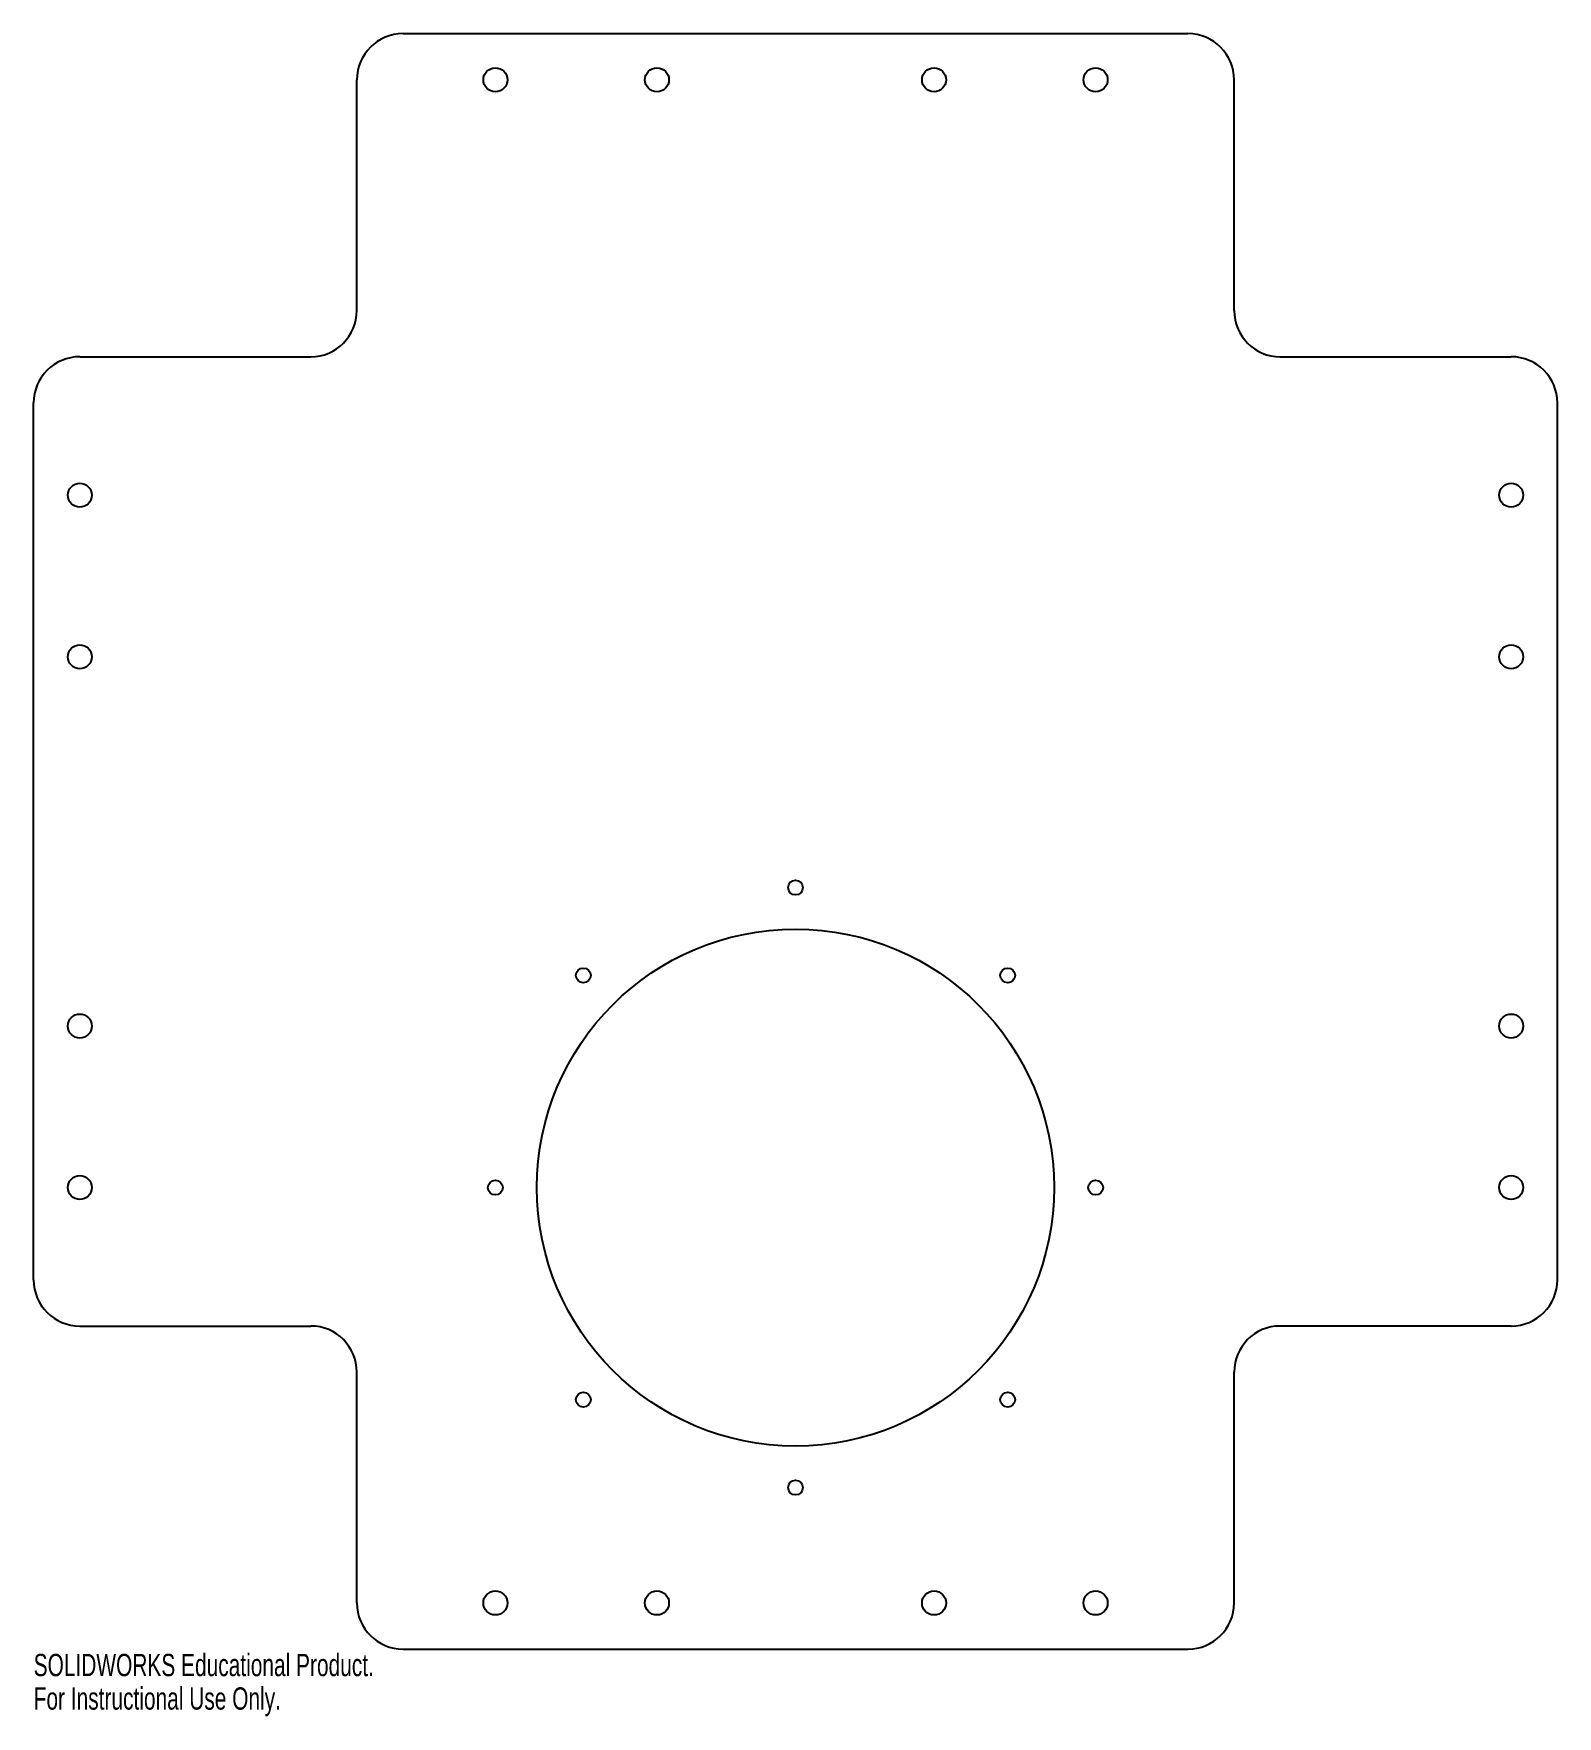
# Model space of a CAD drawing. Header units: millimetres. Extents: x 0 to 330, y -15 to 350.
import ezdxf

# ---------------------------------------------------------------- set-up
doc = ezdxf.new("R2010")
doc.units = ezdxf.units.MM
doc.styles.add('SLDTEXTSTYLE0', font='TXT', dxfattribs={"width": 0.7})

msp = doc.modelspace()

# ---------------------------------------------------------------- linework, layer by layer
at = {"color": 7, "linetype": 'Continuous', "lineweight": 25}
for p, q in [((80, 350), (250, 350)), ((70, 290), (70, 340)), ((260, 290), (260, 340)), ((10, 280), (60, 280)), ((270, 280), (320, 280)), ((0, 80), (0, 270)), ((330, 80), (330, 270)), ((10, 70), (60, 70)), ((320, 70), (270, 70)), ((70, 10), (70, 60)), ((260, 10), (260, 60)), ((80, 0), (250, 0))]:
    msp.add_line(p, q, dxfattribs=at)
for centre, radius in [((100, 340), 2.6), ((135, 340), 2.6), ((195, 340), 2.6), ((230, 340), 2.6), ((10, 250), 2.6), ((320, 250), 2.6), ((10, 215), 2.6), ((320, 215), 2.6), ((165, 165), 1.6), ((165, 100), 56), ((119.04, 145.96), 1.6), ((210.96, 145.96), 1.6), ((10, 135), 2.6), ((320, 135), 2.6), ((10, 100), 2.6), ((320, 100), 2.6), ((100, 100), 1.6), ((230, 100), 1.6), ((119.04, 54.04), 1.6), ((210.96, 54.04), 1.6), ((165, 35), 1.6), ((100, 10), 2.6), ((135, 10), 2.6), ((195, 10), 2.6), ((230, 10), 2.6)]:
    msp.add_circle(centre, radius, dxfattribs=at)
for centre, start, end in [((80, 340), 90, 180), ((250, 340), 0, 90), ((60, 290), 270, 0), ((270, 290), 180, 270), ((10, 270), 90, 180), ((320, 270), 0, 90), ((10, 80), 180, 270), ((320, 80), 270, 0), ((60, 60), 0, 90), ((270, 60), 90, 180), ((80, 10), 180, 270), ((250, 10), 270, 0)]:
    msp.add_arc(centre, 10, start, end, dxfattribs=at)

# ---------------------------------------------------------------- texts
at = {"color": 7, "linetype": 'Continuous', "char_height": 4.8336, "attachment_point": 1, "style": 'SLDTEXTSTYLE0'}
for s, insert in [('SOLIDWORKS Educational Product.', (0, -1.02)), ('For Instructional Use Only.', (0, -8.27))]:
    msp.add_mtext(s, dxfattribs=dict(at, insert=insert))

doc.saveas('drawing.dxf')
